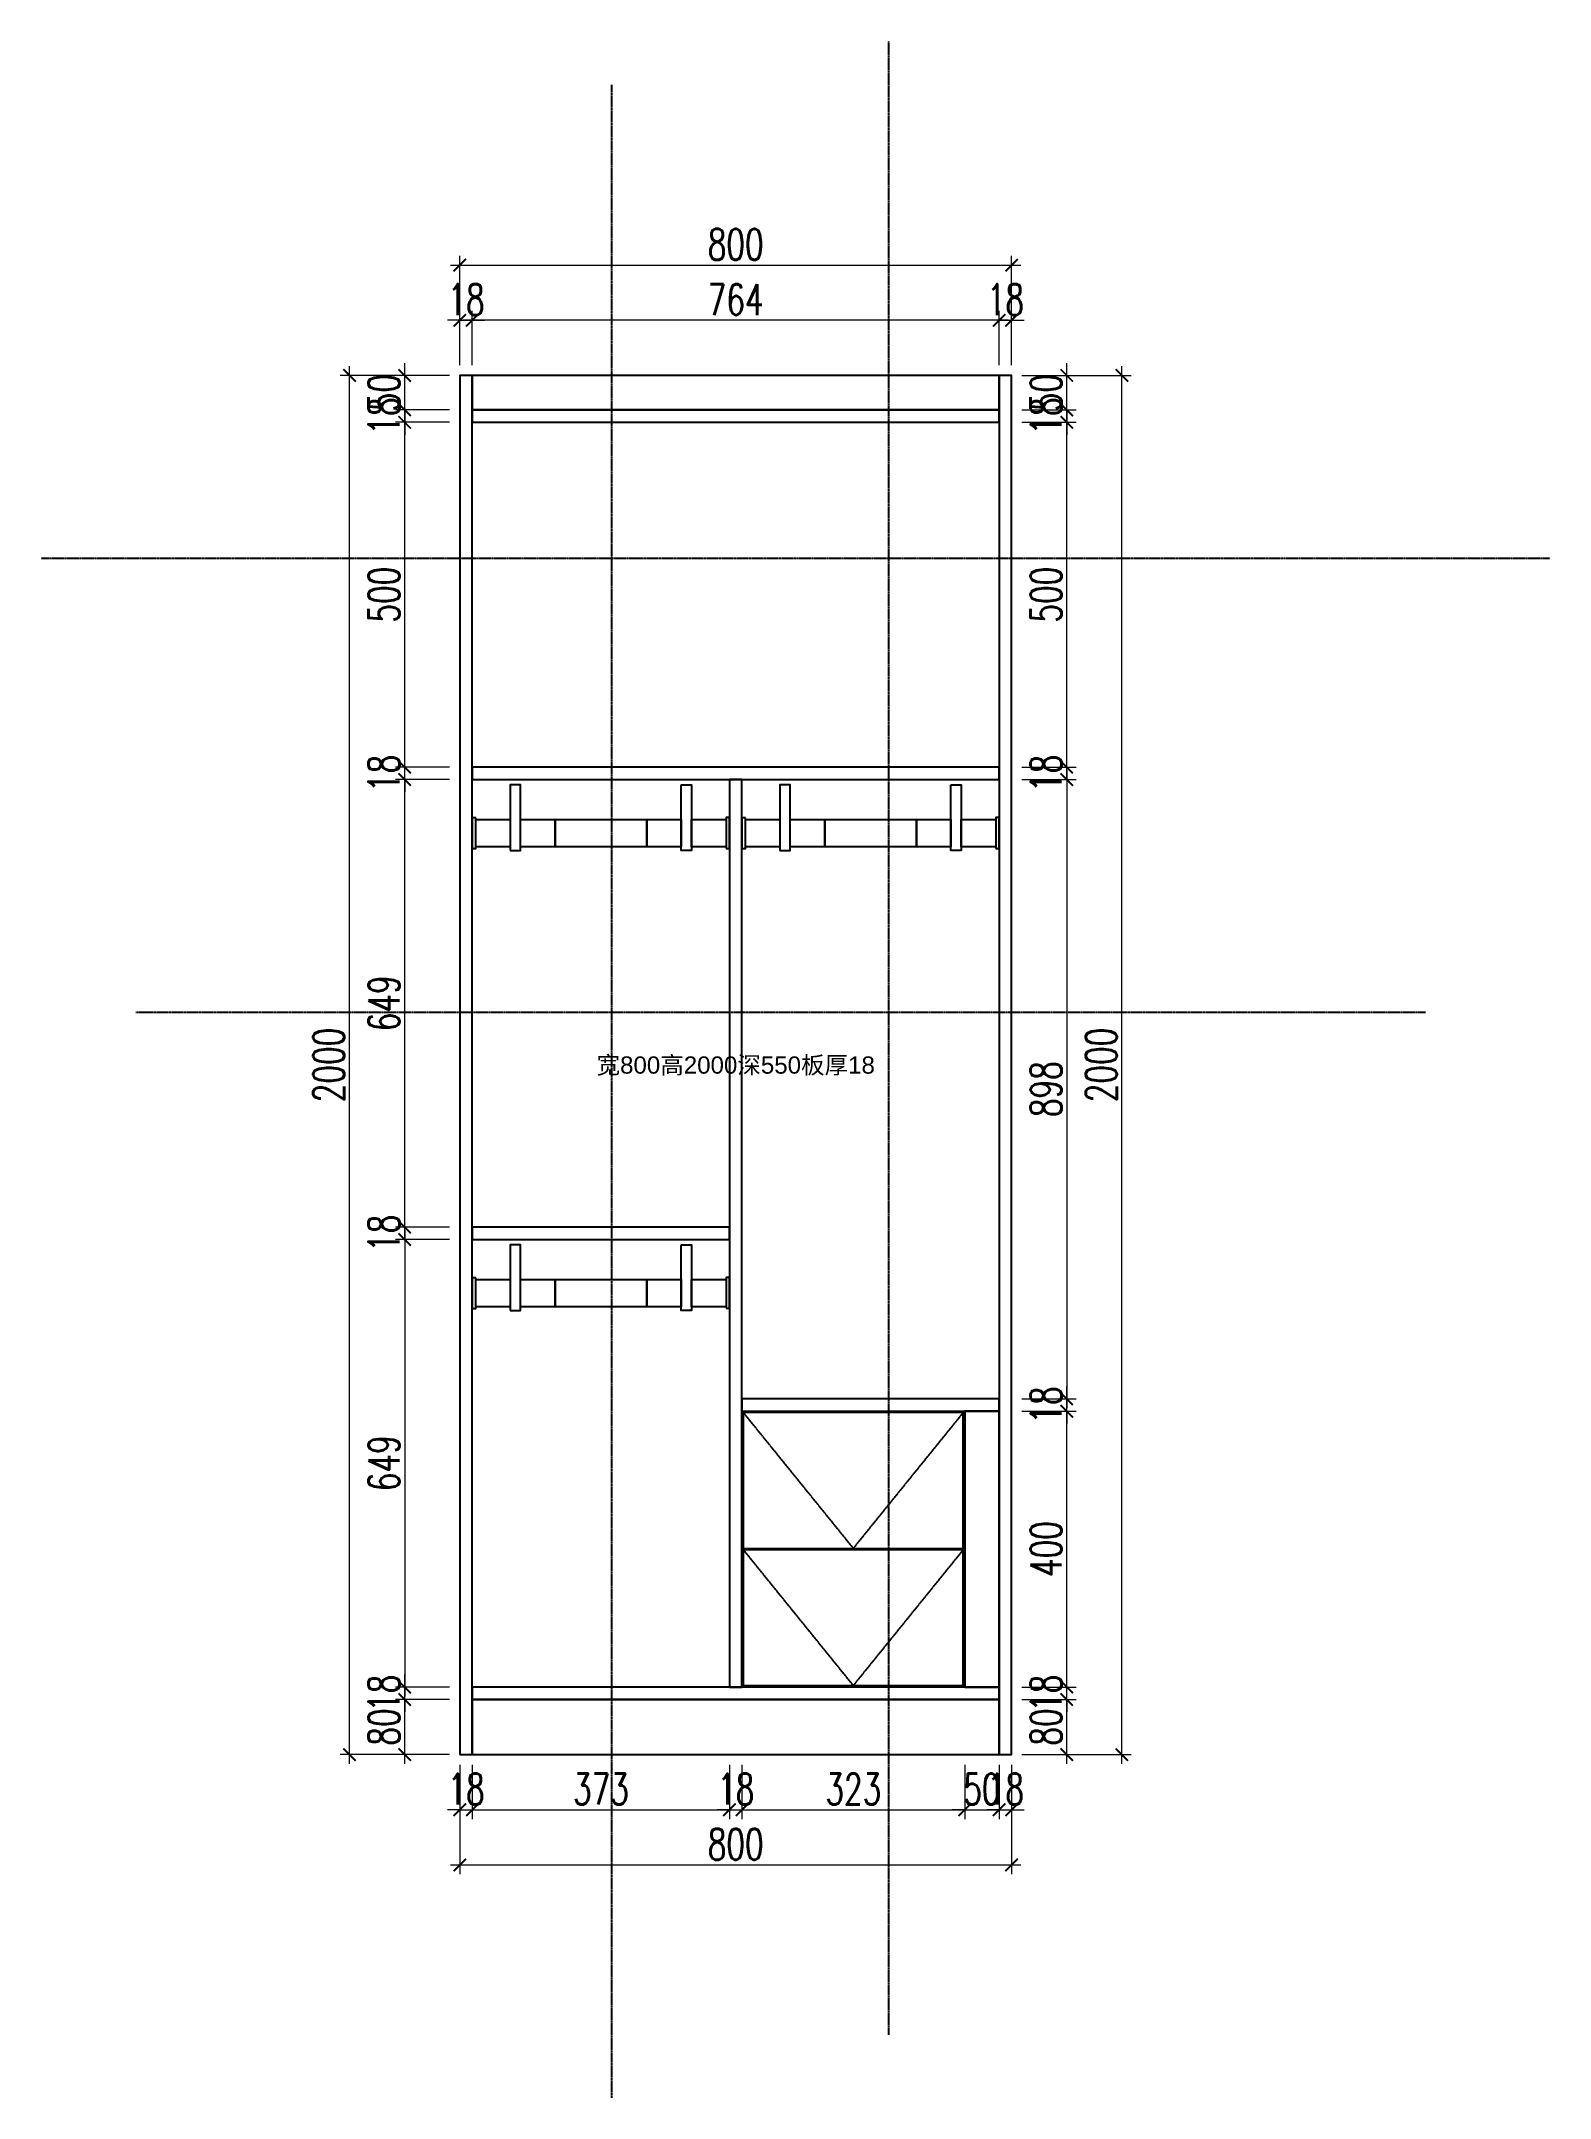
# Model space of a CAD drawing. Header units: millimetres. Extents: x 82636 to 84824, y 33745 to 36727.
import ezdxf
from ezdxf.enums import TextEntityAlignment as Align

# ---------------------------------------------------------------- set-up
doc = ezdxf.new("R2010")
doc.units = ezdxf.units.MM
doc.linetypes.add('HIDDEN', pattern=[0.375, 0.25, -0.125])
for name, color, linetype in [('0-柜门拉伸线', 3, 'HIDDEN'), ('0-标注', 7, 'Continuous'), ('Layer_CabinetText', 3, 'Continuous'), ('柜体结构', 3, 'Continuous'), ('衣杆', 7, 'Continuous'), ('门板图纸', 6, 'Continuous'), ('门板开启线', 8, 'HIDDEN'), ('门板遮罩', 7, 'Continuous')]:
    doc.layers.add(name, color=color, linetype=linetype)
doc.styles.add('DIMTEXT', font='simplex.shx', dxfattribs={"width": 0.7, "bigfont": 'gbcbig.shx'})
doc.styles.get("Standard").update_dxf_attribs({"font": 'arial.ttf'})
doc.dimstyles.new('雷神标注', dxfattribs={"dimscale": 15, "dimtxt": 3, "dimasz": 1.2, "dimexe": 0.9, "dimexo": 1, "dimgap": 0.5, "dimtad": 1, "dimdec": 0, "dimzin": 13, "dimdsep": 46, "dimtxsty": 'DIMTEXT', "dimblk1": 'ARCHTICK', "dimblk2": 'ARCHTICK', "dimsah": 1, "dimcen": 2, "dimdle": 0.9, "dimclrd": 1, "dimclre": 1, "dimclrt": 1, "dimadec": 1, "dimazin": 0, "dimtfac": 1, "dimtdec": 0, "dimtix": 1, "dimtmove": 1, "dimatfit": 3, "dimfxl": 5, "dimfxlon": 1, "dimtolj": 1, "dimtzin": 13, "dimlwd": 5, "dimlwe": 5, "dimarcsym": 0})

# ---------------------------------------------------------------- blocks, each defined once
blk = doc.blocks.new('_ARCHTICK')
at = {"color": 0, "linetype": 'ByBlock', "const_width": 0.15}
blk.add_lwpolyline([(-0.5, -0.5), (0.5, 0.5)], dxfattribs=at)
blk = doc.blocks.new('*D33')
at = {"layer": '0-标注', "color": 1, "lineweight": 5, "transparency": 16777216}
for p, q in [((84058.6, 35656.7), (84137.1, 35656.7)), ((84123.6, 35670.2), (84123.6, 34745.2)), ((84058.6, 34758.7), (84137.1, 34758.7))]:
    blk.add_line(p, q, dxfattribs=at)
at = {"layer": 'Defpoints', "color": 0, "transparency": 16777216}
for p in [(84043.6, 35656.7), (84043.6, 34758.7), (84123.6, 34758.7)]:
    blk.add_point(p, dxfattribs=at)
at = {"layer": '0-标注', "color": 1, "lineweight": 5, "transparency": 16777216, "xscale": 17.99999999999999, "yscale": 17.99999999999999, "zscale": 17.99999999999999}
for p, rotation in [((84123.6, 35656.7), 90), ((84123.6, 34758.7), 270)]:
    blk.add_blockref('_ARCHTICK', p, dxfattribs=dict(at, rotation=rotation))
at = {"layer": '0-标注', "color": 1, "transparency": 16777216, "insert": (84093.6, 35207.7), "char_height": 45, "attachment_point": 5, "rotation": 90, "style": 'DIMTEXT'}
blk.add_mtext('\\A1;898', dxfattribs=at)
blk = doc.blocks.new('*D32')
at = {"layer": '0-标注', "color": 1, "lineweight": 5, "transparency": 16777216}
for p, q in [((83228.6, 34989.7), (83150.1, 34989.7)), ((83163.6, 35003.2), (83163.6, 34327.2)), ((83228.6, 34340.7), (83150.1, 34340.7))]:
    blk.add_line(p, q, dxfattribs=at)
at = {"layer": 'Defpoints', "color": 0, "transparency": 16777216}
for p in [(83243.6, 34989.7), (83163.6, 34340.7), (83243.6, 34340.7)]:
    blk.add_point(p, dxfattribs=at)
at = {"layer": '0-标注', "color": 1, "lineweight": 5, "transparency": 16777216, "xscale": 17.99999999999999, "yscale": 17.99999999999999, "zscale": 17.99999999999999}
for p, rotation in [((83163.6, 34989.7), 90), ((83163.6, 34340.7), 270)]:
    blk.add_blockref('_ARCHTICK', p, dxfattribs=dict(at, rotation=rotation))
at = {"layer": '0-标注', "color": 1, "transparency": 16777216, "insert": (83133.6, 34665.2), "char_height": 45, "attachment_point": 5, "rotation": 90, "style": 'DIMTEXT'}
blk.add_mtext('\\A1;649', dxfattribs=at)
blk = doc.blocks.new('*D31')
at = {"layer": '0-标注', "color": 1, "lineweight": 5, "transparency": 16777216}
for p, q in [((83261.6, 36257.7), (83261.6, 36336.2)), ((84025.6, 36257.7), (84025.6, 36336.2)), ((84039.1, 36322.7), (83248.1, 36322.7))]:
    blk.add_line(p, q, dxfattribs=at)
at = {"layer": 'Defpoints', "color": 0, "transparency": 16777216}
for p in [(83261.6, 36322.7), (83261.6, 36242.7), (84025.6, 36242.7)]:
    blk.add_point(p, dxfattribs=at)
at = {"layer": '0-标注', "color": 1, "lineweight": 5, "transparency": 16777216, "xscale": 17.99999999999999, "yscale": 17.99999999999999, "zscale": 17.99999999999999, "rotation": 180}
blk.add_blockref('_ARCHTICK', (83261.6, 36322.7), dxfattribs=at)
at = {"layer": '0-标注', "color": 1, "lineweight": 5, "transparency": 16777216, "xscale": 17.99999999999999, "yscale": 17.99999999999999, "zscale": 17.99999999999999}
blk.add_blockref('_ARCHTICK', (84025.6, 36322.7), dxfattribs=at)
at = {"layer": '0-标注', "color": 1, "transparency": 16777216, "insert": (83643.6, 36352.7), "char_height": 45, "attachment_point": 5, "style": 'DIMTEXT'}
blk.add_mtext('\\A1;764', dxfattribs=at)
blk = doc.blocks.new('*D30')
at = {"layer": '0-标注', "color": 1, "lineweight": 5, "transparency": 16777216}
for p, q in [((84128.6, 36242.7), (84217.1, 36242.7)), ((84203.6, 34229.2), (84203.6, 36256.2)), ((84128.6, 34242.7), (84217.1, 34242.7))]:
    blk.add_line(p, q, dxfattribs=at)
at = {"layer": 'Defpoints', "color": 0, "transparency": 16777216}
for p in [(84043.6, 36242.7), (84203.6, 36242.7), (84043.6, 34242.7)]:
    blk.add_point(p, dxfattribs=at)
at = {"layer": '0-标注', "color": 1, "lineweight": 5, "transparency": 16777216, "xscale": 17.99999999999999, "yscale": 17.99999999999999, "zscale": 17.99999999999999}
for p, rotation in [((84203.6, 36242.7), 90), ((84203.6, 34242.7), 270)]:
    blk.add_blockref('_ARCHTICK', p, dxfattribs=dict(at, rotation=rotation))
at = {"layer": '0-标注', "color": 1, "transparency": 16777216, "insert": (84173.6, 35242.7), "char_height": 45, "attachment_point": 5, "rotation": 90, "style": 'DIMTEXT'}
blk.add_mtext('\\A1;2000', dxfattribs=at)
blk = doc.blocks.new('*D29')
at = {"layer": '0-标注', "color": 1, "lineweight": 5, "transparency": 16777216}
for p, q in [((84058.6, 36242.7), (84137.1, 36242.7)), ((84123.6, 36242.7), (84123.6, 36260.7)), ((84123.6, 36192.7), (84123.6, 36242.7)), ((84058.6, 36192.7), (84137.1, 36192.7)), ((84123.6, 36192.7), (84123.6, 36174.7))]:
    blk.add_line(p, q, dxfattribs=at)
at = {"layer": 'Defpoints', "color": 0, "transparency": 16777216}
for p in [(84043.6, 36242.7), (84123.6, 36242.7), (84043.6, 36192.7)]:
    blk.add_point(p, dxfattribs=at)
at = {"layer": '0-标注', "color": 1, "lineweight": 5, "transparency": 16777216, "xscale": 17.99999999999999, "yscale": 17.99999999999999, "zscale": 17.99999999999999}
for p, rotation in [((84123.6, 36242.7), 270), ((84123.6, 36192.7), 90)]:
    blk.add_blockref('_ARCHTICK', p, dxfattribs=dict(at, rotation=rotation))
at = {"layer": '0-标注', "color": 1, "transparency": 16777216, "insert": (84093.6, 36217.7), "char_height": 45, "attachment_point": 5, "rotation": 90, "style": 'DIMTEXT'}
blk.add_mtext('\\A1;50', dxfattribs=at)
blk = doc.blocks.new('*D28')
at = {"layer": '0-标注', "color": 1, "lineweight": 5, "transparency": 16777216}
for p, q in [((84123.6, 36192.7), (84123.6, 36210.7)), ((84058.6, 36192.7), (84137.1, 36192.7)), ((84123.6, 36174.7), (84123.6, 36192.7)), ((84058.6, 36174.7), (84137.1, 36174.7)), ((84123.6, 36174.7), (84123.6, 36156.7))]:
    blk.add_line(p, q, dxfattribs=at)
at = {"layer": 'Defpoints', "color": 0, "transparency": 16777216}
for p in [(84043.6, 36192.7), (84123.6, 36192.7), (84043.6, 36174.7)]:
    blk.add_point(p, dxfattribs=at)
at = {"layer": '0-标注', "color": 1, "lineweight": 5, "transparency": 16777216, "xscale": 17.99999999999999, "yscale": 17.99999999999999, "zscale": 17.99999999999999}
for p, rotation in [((84123.6, 36192.7), 270), ((84123.6, 36174.7), 90)]:
    blk.add_blockref('_ARCHTICK', p, dxfattribs=dict(at, rotation=rotation))
at = {"layer": '0-标注', "color": 1, "transparency": 16777216, "insert": (84093.6, 36183.7), "char_height": 45, "attachment_point": 5, "rotation": 90, "style": 'DIMTEXT'}
blk.add_mtext('\\A1;18', dxfattribs=at)
blk = doc.blocks.new('*D27')
at = {"layer": '0-标注', "color": 1, "lineweight": 5, "transparency": 16777216}
for p, q in [((84123.6, 35661.2), (84123.6, 36188.2)), ((84058.6, 36174.7), (84137.1, 36174.7)), ((84058.6, 35674.7), (84137.1, 35674.7))]:
    blk.add_line(p, q, dxfattribs=at)
at = {"layer": 'Defpoints', "color": 0, "transparency": 16777216}
for p in [(84043.6, 36174.7), (84123.6, 36174.7), (84043.6, 35674.7)]:
    blk.add_point(p, dxfattribs=at)
at = {"layer": '0-标注', "color": 1, "lineweight": 5, "transparency": 16777216, "xscale": 17.99999999999999, "yscale": 17.99999999999999, "zscale": 17.99999999999999}
for p, rotation in [((84123.6, 36174.7), 90), ((84123.6, 35674.7), 270)]:
    blk.add_blockref('_ARCHTICK', p, dxfattribs=dict(at, rotation=rotation))
at = {"layer": '0-标注', "color": 1, "transparency": 16777216, "insert": (84093.6, 35924.7), "char_height": 45, "attachment_point": 5, "rotation": 90, "style": 'DIMTEXT'}
blk.add_mtext('\\A1;500', dxfattribs=at)
blk = doc.blocks.new('*D26')
at = {"layer": '0-标注', "color": 1, "lineweight": 5, "transparency": 16777216}
for p, q in [((84058.6, 35674.7), (84137.1, 35674.7)), ((84123.6, 35674.7), (84123.6, 35692.7)), ((84123.6, 35656.7), (84123.6, 35674.7)), ((84058.6, 35656.7), (84137.1, 35656.7)), ((84123.6, 35656.7), (84123.6, 35638.7))]:
    blk.add_line(p, q, dxfattribs=at)
at = {"layer": 'Defpoints', "color": 0, "transparency": 16777216}
for p in [(84043.6, 35674.7), (84123.6, 35674.7), (84043.6, 35656.7)]:
    blk.add_point(p, dxfattribs=at)
at = {"layer": '0-标注', "color": 1, "lineweight": 5, "transparency": 16777216, "xscale": 17.99999999999999, "yscale": 17.99999999999999, "zscale": 17.99999999999999}
for p, rotation in [((84123.6, 35674.7), 270), ((84123.6, 35656.7), 90)]:
    blk.add_blockref('_ARCHTICK', p, dxfattribs=dict(at, rotation=rotation))
at = {"layer": '0-标注', "color": 1, "transparency": 16777216, "insert": (84093.6, 35665.7), "char_height": 45, "attachment_point": 5, "rotation": 90, "style": 'DIMTEXT'}
blk.add_mtext('\\A1;18', dxfattribs=at)
blk = doc.blocks.new('*D25')
at = {"layer": '0-标注', "color": 1, "lineweight": 5, "transparency": 16777216}
for p, q in [((84123.6, 34758.7), (84123.6, 34776.7)), ((84058.6, 34758.7), (84137.1, 34758.7)), ((84123.6, 34740.7), (84123.6, 34758.7)), ((84058.6, 34740.7), (84137.1, 34740.7)), ((84123.6, 34740.7), (84123.6, 34722.7))]:
    blk.add_line(p, q, dxfattribs=at)
at = {"layer": 'Defpoints', "color": 0, "transparency": 16777216}
for p in [(84043.6, 34758.7), (84123.6, 34758.7), (84043.6, 34740.7)]:
    blk.add_point(p, dxfattribs=at)
at = {"layer": '0-标注', "color": 1, "lineweight": 5, "transparency": 16777216, "xscale": 17.99999999999999, "yscale": 17.99999999999999, "zscale": 17.99999999999999}
for p, rotation in [((84123.6, 34758.7), 270), ((84123.6, 34740.7), 90)]:
    blk.add_blockref('_ARCHTICK', p, dxfattribs=dict(at, rotation=rotation))
at = {"layer": '0-标注', "color": 1, "transparency": 16777216, "insert": (84093.6, 34749.7), "char_height": 45, "attachment_point": 5, "rotation": 90, "style": 'DIMTEXT'}
blk.add_mtext('\\A1;18', dxfattribs=at)
blk = doc.blocks.new('*D24')
at = {"layer": '0-标注', "color": 1, "lineweight": 5, "transparency": 16777216}
for p, q in [((84123.6, 34327.2), (84123.6, 34754.2)), ((84058.6, 34740.7), (84137.1, 34740.7)), ((84058.6, 34340.7), (84137.1, 34340.7))]:
    blk.add_line(p, q, dxfattribs=at)
at = {"layer": 'Defpoints', "color": 0, "transparency": 16777216}
for p in [(84043.6, 34740.7), (84123.6, 34740.7), (84043.6, 34340.7)]:
    blk.add_point(p, dxfattribs=at)
at = {"layer": '0-标注', "color": 1, "lineweight": 5, "transparency": 16777216, "xscale": 17.99999999999999, "yscale": 17.99999999999999, "zscale": 17.99999999999999}
for p, rotation in [((84123.6, 34740.7), 90), ((84123.6, 34340.7), 270)]:
    blk.add_blockref('_ARCHTICK', p, dxfattribs=dict(at, rotation=rotation))
at = {"layer": '0-标注', "color": 1, "transparency": 16777216, "insert": (84093.6, 34540.7), "char_height": 45, "attachment_point": 5, "rotation": 90, "style": 'DIMTEXT'}
blk.add_mtext('\\A1;400', dxfattribs=at)
blk = doc.blocks.new('*D15')
at = {"layer": '0-标注', "color": 1, "lineweight": 5, "transparency": 16777216}
for p, q in [((84123.6, 34340.7), (84123.6, 34358.7)), ((84058.6, 34340.7), (84137.1, 34340.7)), ((84123.6, 34322.7), (84123.6, 34340.7)), ((84058.6, 34322.7), (84137.1, 34322.7)), ((84123.6, 34322.7), (84123.6, 34304.7))]:
    blk.add_line(p, q, dxfattribs=at)
at = {"layer": 'Defpoints', "color": 0, "transparency": 16777216}
for p in [(84043.6, 34340.7), (84123.6, 34340.7), (84043.6, 34322.7)]:
    blk.add_point(p, dxfattribs=at)
at = {"layer": '0-标注', "color": 1, "lineweight": 5, "transparency": 16777216, "xscale": 17.99999999999999, "yscale": 17.99999999999999, "zscale": 17.99999999999999}
for p, rotation in [((84123.6, 34340.7), 270), ((84123.6, 34322.7), 90)]:
    blk.add_blockref('_ARCHTICK', p, dxfattribs=dict(at, rotation=rotation))
at = {"layer": '0-标注', "color": 1, "transparency": 16777216, "insert": (84093.6, 34331.7), "char_height": 45, "attachment_point": 5, "rotation": 90, "style": 'DIMTEXT'}
blk.add_mtext('\\A1;18', dxfattribs=at)
blk = doc.blocks.new('*D14')
at = {"layer": '0-标注', "color": 1, "lineweight": 5, "transparency": 16777216}
for p, q in [((84123.6, 34229.2), (84123.6, 34336.2)), ((84058.6, 34322.7), (84137.1, 34322.7)), ((84058.6, 34242.7), (84137.1, 34242.7))]:
    blk.add_line(p, q, dxfattribs=at)
at = {"layer": 'Defpoints', "color": 0, "transparency": 16777216}
for p in [(84043.6, 34322.7), (84123.6, 34322.7), (84043.6, 34242.7)]:
    blk.add_point(p, dxfattribs=at)
at = {"layer": '0-标注', "color": 1, "lineweight": 5, "transparency": 16777216, "xscale": 17.99999999999999, "yscale": 17.99999999999999, "zscale": 17.99999999999999}
for p, rotation in [((84123.6, 34322.7), 90), ((84123.6, 34242.7), 270)]:
    blk.add_blockref('_ARCHTICK', p, dxfattribs=dict(at, rotation=rotation))
at = {"layer": '0-标注', "color": 1, "transparency": 16777216, "insert": (84093.6, 34282.7), "char_height": 45, "attachment_point": 5, "rotation": 90, "style": 'DIMTEXT'}
blk.add_mtext('\\A1;80', dxfattribs=at)
blk = doc.blocks.new('*D13')
at = {"layer": '0-标注', "color": 1, "lineweight": 5, "transparency": 16777216}
for p, q in [((83230.1, 36402.7), (84057.1, 36402.7)), ((83243.6, 36327.7), (83243.6, 36416.2)), ((84043.6, 36327.7), (84043.6, 36416.2))]:
    blk.add_line(p, q, dxfattribs=at)
at = {"layer": 'Defpoints', "color": 0, "transparency": 16777216}
for p in [(84043.6, 36402.7), (83243.6, 36242.7), (84043.6, 36242.7)]:
    blk.add_point(p, dxfattribs=at)
at = {"layer": '0-标注', "color": 1, "lineweight": 5, "transparency": 16777216, "xscale": 17.99999999999999, "yscale": 17.99999999999999, "zscale": 17.99999999999999, "rotation": 180}
blk.add_blockref('_ARCHTICK', (83243.6, 36402.7), dxfattribs=at)
at = {"layer": '0-标注', "color": 1, "lineweight": 5, "transparency": 16777216, "xscale": 17.99999999999999, "yscale": 17.99999999999999, "zscale": 17.99999999999999}
blk.add_blockref('_ARCHTICK', (84043.6, 36402.7), dxfattribs=at)
at = {"layer": '0-标注', "color": 1, "transparency": 16777216, "insert": (83643.6, 36432.7), "char_height": 45, "attachment_point": 5, "style": 'DIMTEXT'}
blk.add_mtext('\\A1;800', dxfattribs=at)
blk = doc.blocks.new('*D12')
at = {"layer": '0-标注', "color": 1, "lineweight": 5, "transparency": 16777216}
for p, q in [((84025.6, 36257.7), (84025.6, 36336.2)), ((84043.6, 36257.7), (84043.6, 36336.2)), ((84025.6, 36322.7), (84007.6, 36322.7)), ((84025.6, 36322.7), (84043.6, 36322.7)), ((84043.6, 36322.7), (84061.6, 36322.7))]:
    blk.add_line(p, q, dxfattribs=at)
at = {"layer": 'Defpoints', "color": 0, "transparency": 16777216}
for p in [(84043.6, 36322.7), (84025.6, 36242.7), (84043.6, 36242.7)]:
    blk.add_point(p, dxfattribs=at)
at = {"layer": '0-标注', "color": 1, "lineweight": 5, "transparency": 16777216, "xscale": 17.99999999999999, "yscale": 17.99999999999999, "zscale": 17.99999999999999}
blk.add_blockref('_ARCHTICK', (84025.6, 36322.7), dxfattribs=at)
at = {"layer": '0-标注', "color": 1, "lineweight": 5, "transparency": 16777216, "xscale": 17.99999999999999, "yscale": 17.99999999999999, "zscale": 17.99999999999999, "rotation": 180}
blk.add_blockref('_ARCHTICK', (84043.6, 36322.7), dxfattribs=at)
at = {"layer": '0-标注', "color": 1, "transparency": 16777216, "insert": (84034.6, 36352.7), "char_height": 45, "attachment_point": 5, "style": 'DIMTEXT'}
blk.add_mtext('\\A1;18', dxfattribs=at)
blk = doc.blocks.new('*D11')
at = {"layer": '0-标注', "color": 1, "lineweight": 5, "transparency": 16777216}
for p, q in [((83243.6, 36257.7), (83243.6, 36336.2)), ((83261.6, 36257.7), (83261.6, 36336.2)), ((83243.6, 36322.7), (83225.6, 36322.7)), ((83243.6, 36322.7), (83261.6, 36322.7)), ((83261.6, 36322.7), (83279.6, 36322.7))]:
    blk.add_line(p, q, dxfattribs=at)
at = {"layer": 'Defpoints', "color": 0, "transparency": 16777216}
for p in [(83261.6, 36322.7), (83243.6, 36242.7), (83261.6, 36242.7)]:
    blk.add_point(p, dxfattribs=at)
at = {"layer": '0-标注', "color": 1, "lineweight": 5, "transparency": 16777216, "xscale": 17.99999999999999, "yscale": 17.99999999999999, "zscale": 17.99999999999999}
blk.add_blockref('_ARCHTICK', (83243.6, 36322.7), dxfattribs=at)
at = {"layer": '0-标注', "color": 1, "lineweight": 5, "transparency": 16777216, "xscale": 17.99999999999999, "yscale": 17.99999999999999, "zscale": 17.99999999999999, "rotation": 180}
blk.add_blockref('_ARCHTICK', (83261.6, 36322.7), dxfattribs=at)
at = {"layer": '0-标注', "color": 1, "transparency": 16777216, "insert": (83252.6, 36352.7), "char_height": 45, "attachment_point": 5, "style": 'DIMTEXT'}
blk.add_mtext('\\A1;18', dxfattribs=at)
blk = doc.blocks.new('*D10')
at = {"layer": '0-标注', "color": 1, "lineweight": 5, "transparency": 16777216}
for p, q in [((83158.6, 36242.7), (83070.1, 36242.7)), ((83083.6, 34229.2), (83083.6, 36256.2)), ((83158.6, 34242.7), (83070.1, 34242.7))]:
    blk.add_line(p, q, dxfattribs=at)
at = {"layer": 'Defpoints', "color": 0, "transparency": 16777216}
for p in [(83083.6, 36242.7), (83243.6, 36242.7), (83243.6, 34242.7)]:
    blk.add_point(p, dxfattribs=at)
at = {"layer": '0-标注', "color": 1, "lineweight": 5, "transparency": 16777216, "xscale": 17.99999999999999, "yscale": 17.99999999999999, "zscale": 17.99999999999999}
for p, rotation in [((83083.6, 36242.7), 90), ((83083.6, 34242.7), 270)]:
    blk.add_blockref('_ARCHTICK', p, dxfattribs=dict(at, rotation=rotation))
at = {"layer": '0-标注', "color": 1, "transparency": 16777216, "insert": (83053.6, 35242.7), "char_height": 45, "attachment_point": 5, "rotation": 90, "style": 'DIMTEXT'}
blk.add_mtext('\\A1;2000', dxfattribs=at)
blk = doc.blocks.new('*D9')
at = {"layer": '0-标注', "color": 1, "lineweight": 5, "transparency": 16777216}
for p, q in [((83228.6, 36242.7), (83150.1, 36242.7)), ((83163.6, 36242.7), (83163.6, 36260.7)), ((83163.6, 36192.7), (83163.6, 36242.7)), ((83228.6, 36192.7), (83150.1, 36192.7)), ((83163.6, 36192.7), (83163.6, 36174.7))]:
    blk.add_line(p, q, dxfattribs=at)
at = {"layer": 'Defpoints', "color": 0, "transparency": 16777216}
for p in [(83163.6, 36242.7), (83243.6, 36242.7), (83243.6, 36192.7)]:
    blk.add_point(p, dxfattribs=at)
at = {"layer": '0-标注', "color": 1, "lineweight": 5, "transparency": 16777216, "xscale": 17.99999999999999, "yscale": 17.99999999999999, "zscale": 17.99999999999999}
for p, rotation in [((83163.6, 36242.7), 270), ((83163.6, 36192.7), 90)]:
    blk.add_blockref('_ARCHTICK', p, dxfattribs=dict(at, rotation=rotation))
at = {"layer": '0-标注', "color": 1, "transparency": 16777216, "insert": (83133.6, 36217.7), "char_height": 45, "attachment_point": 5, "rotation": 90, "style": 'DIMTEXT'}
blk.add_mtext('\\A1;50', dxfattribs=at)
blk = doc.blocks.new('*D8')
at = {"layer": '0-标注', "color": 1, "lineweight": 5, "transparency": 16777216}
for p, q in [((83163.6, 36192.7), (83163.6, 36210.7)), ((83228.6, 36192.7), (83150.1, 36192.7)), ((83163.6, 36174.7), (83163.6, 36192.7)), ((83228.6, 36174.7), (83150.1, 36174.7)), ((83163.6, 36174.7), (83163.6, 36156.7))]:
    blk.add_line(p, q, dxfattribs=at)
at = {"layer": 'Defpoints', "color": 0, "transparency": 16777216}
for p in [(83163.6, 36192.7), (83243.6, 36192.7), (83243.6, 36174.7)]:
    blk.add_point(p, dxfattribs=at)
at = {"layer": '0-标注', "color": 1, "lineweight": 5, "transparency": 16777216, "xscale": 17.99999999999999, "yscale": 17.99999999999999, "zscale": 17.99999999999999}
for p, rotation in [((83163.6, 36192.7), 270), ((83163.6, 36174.7), 90)]:
    blk.add_blockref('_ARCHTICK', p, dxfattribs=dict(at, rotation=rotation))
at = {"layer": '0-标注', "color": 1, "transparency": 16777216, "insert": (83133.6, 36183.7), "char_height": 45, "attachment_point": 5, "rotation": 90, "style": 'DIMTEXT'}
blk.add_mtext('\\A1;18', dxfattribs=at)
blk = doc.blocks.new('*D7')
at = {"layer": '0-标注', "color": 1, "lineweight": 5, "transparency": 16777216}
for p, q in [((83163.6, 35661.2), (83163.6, 36188.2)), ((83228.6, 36174.7), (83150.1, 36174.7)), ((83228.6, 35674.7), (83150.1, 35674.7))]:
    blk.add_line(p, q, dxfattribs=at)
at = {"layer": 'Defpoints', "color": 0, "transparency": 16777216}
for p in [(83163.6, 36174.7), (83243.6, 36174.7), (83243.6, 35674.7)]:
    blk.add_point(p, dxfattribs=at)
at = {"layer": '0-标注', "color": 1, "lineweight": 5, "transparency": 16777216, "xscale": 17.99999999999999, "yscale": 17.99999999999999, "zscale": 17.99999999999999}
for p, rotation in [((83163.6, 36174.7), 90), ((83163.6, 35674.7), 270)]:
    blk.add_blockref('_ARCHTICK', p, dxfattribs=dict(at, rotation=rotation))
at = {"layer": '0-标注', "color": 1, "transparency": 16777216, "insert": (83133.6, 35924.7), "char_height": 45, "attachment_point": 5, "rotation": 90, "style": 'DIMTEXT'}
blk.add_mtext('\\A1;500', dxfattribs=at)
blk = doc.blocks.new('*D23')
at = {"layer": '0-标注', "color": 1, "lineweight": 5, "transparency": 16777216}
for p, q in [((83228.6, 35674.7), (83150.1, 35674.7)), ((83163.6, 35674.7), (83163.6, 35692.7)), ((83163.6, 35656.7), (83163.6, 35674.7)), ((83228.6, 35656.7), (83150.1, 35656.7)), ((83163.6, 35656.7), (83163.6, 35638.7))]:
    blk.add_line(p, q, dxfattribs=at)
at = {"layer": 'Defpoints', "color": 0, "transparency": 16777216}
for p in [(83163.6, 35674.7), (83243.6, 35674.7), (83243.6, 35656.7)]:
    blk.add_point(p, dxfattribs=at)
at = {"layer": '0-标注', "color": 1, "lineweight": 5, "transparency": 16777216, "xscale": 17.99999999999999, "yscale": 17.99999999999999, "zscale": 17.99999999999999}
for p, rotation in [((83163.6, 35674.7), 270), ((83163.6, 35656.7), 90)]:
    blk.add_blockref('_ARCHTICK', p, dxfattribs=dict(at, rotation=rotation))
at = {"layer": '0-标注', "color": 1, "transparency": 16777216, "insert": (83133.6, 35665.7), "char_height": 45, "attachment_point": 5, "rotation": 90, "style": 'DIMTEXT'}
blk.add_mtext('\\A1;18', dxfattribs=at)
blk = doc.blocks.new('*D22')
at = {"layer": '0-标注', "color": 1, "lineweight": 5, "transparency": 16777216}
for p, q in [((83228.6, 35656.7), (83150.1, 35656.7)), ((83163.6, 34994.2), (83163.6, 35670.2)), ((83228.6, 35007.7), (83150.1, 35007.7))]:
    blk.add_line(p, q, dxfattribs=at)
at = {"layer": 'Defpoints', "color": 0, "transparency": 16777216}
for p in [(83163.6, 35656.7), (83243.6, 35656.7), (83243.6, 35007.7)]:
    blk.add_point(p, dxfattribs=at)
at = {"layer": '0-标注', "color": 1, "lineweight": 5, "transparency": 16777216, "xscale": 17.99999999999999, "yscale": 17.99999999999999, "zscale": 17.99999999999999}
for p, rotation in [((83163.6, 35656.7), 90), ((83163.6, 35007.7), 270)]:
    blk.add_blockref('_ARCHTICK', p, dxfattribs=dict(at, rotation=rotation))
at = {"layer": '0-标注', "color": 1, "transparency": 16777216, "insert": (83133.6, 35332.2), "char_height": 45, "attachment_point": 5, "rotation": 90, "style": 'DIMTEXT'}
blk.add_mtext('\\A1;649', dxfattribs=at)
blk = doc.blocks.new('*D21')
at = {"layer": '0-标注', "color": 1, "lineweight": 5, "transparency": 16777216}
for p, q in [((83163.6, 35007.7), (83163.6, 35025.7)), ((83228.6, 35007.7), (83150.1, 35007.7)), ((83228.6, 34989.7), (83150.1, 34989.7)), ((83163.6, 34989.7), (83163.6, 35007.7)), ((83163.6, 34989.7), (83163.6, 34971.7))]:
    blk.add_line(p, q, dxfattribs=at)
at = {"layer": 'Defpoints', "color": 0, "transparency": 16777216}
for p in [(83163.6, 35007.7), (83243.6, 35007.7), (83243.6, 34989.7)]:
    blk.add_point(p, dxfattribs=at)
at = {"layer": '0-标注', "color": 1, "lineweight": 5, "transparency": 16777216, "xscale": 17.99999999999999, "yscale": 17.99999999999999, "zscale": 17.99999999999999}
for p, rotation in [((83163.6, 35007.7), 270), ((83163.6, 34989.7), 90)]:
    blk.add_blockref('_ARCHTICK', p, dxfattribs=dict(at, rotation=rotation))
at = {"layer": '0-标注', "color": 1, "transparency": 16777216, "insert": (83133.6, 34998.7), "char_height": 45, "attachment_point": 5, "rotation": 90, "style": 'DIMTEXT'}
blk.add_mtext('\\A1;18', dxfattribs=at)
blk = doc.blocks.new('*D20')
at = {"layer": '0-标注', "color": 1, "lineweight": 5, "transparency": 16777216}
for p, q in [((83163.6, 34340.7), (83163.6, 34358.7)), ((83228.6, 34340.7), (83150.1, 34340.7)), ((83163.6, 34322.7), (83163.6, 34340.7)), ((83228.6, 34322.7), (83150.1, 34322.7)), ((83163.6, 34322.7), (83163.6, 34304.7))]:
    blk.add_line(p, q, dxfattribs=at)
at = {"layer": 'Defpoints', "color": 0, "transparency": 16777216}
for p in [(83163.6, 34340.7), (83243.6, 34340.7), (83243.6, 34322.7)]:
    blk.add_point(p, dxfattribs=at)
at = {"layer": '0-标注', "color": 1, "lineweight": 5, "transparency": 16777216, "xscale": 17.99999999999999, "yscale": 17.99999999999999, "zscale": 17.99999999999999}
for p, rotation in [((83163.6, 34340.7), 270), ((83163.6, 34322.7), 90)]:
    blk.add_blockref('_ARCHTICK', p, dxfattribs=dict(at, rotation=rotation))
at = {"layer": '0-标注', "color": 1, "transparency": 16777216, "insert": (83133.6, 34331.7), "char_height": 45, "attachment_point": 5, "rotation": 90, "style": 'DIMTEXT'}
blk.add_mtext('\\A1;18', dxfattribs=at)
blk = doc.blocks.new('*D19')
at = {"layer": '0-标注', "color": 1, "lineweight": 5, "transparency": 16777216}
for p, q in [((83163.6, 34229.2), (83163.6, 34336.2)), ((83228.6, 34322.7), (83150.1, 34322.7)), ((83228.6, 34242.7), (83150.1, 34242.7))]:
    blk.add_line(p, q, dxfattribs=at)
at = {"layer": 'Defpoints', "color": 0, "transparency": 16777216}
for p in [(83163.6, 34322.7), (83243.6, 34322.7), (83243.6, 34242.7)]:
    blk.add_point(p, dxfattribs=at)
at = {"layer": '0-标注', "color": 1, "lineweight": 5, "transparency": 16777216, "xscale": 17.99999999999999, "yscale": 17.99999999999999, "zscale": 17.99999999999999}
for p, rotation in [((83163.6, 34322.7), 90), ((83163.6, 34242.7), 270)]:
    blk.add_blockref('_ARCHTICK', p, dxfattribs=dict(at, rotation=rotation))
at = {"layer": '0-标注', "color": 1, "transparency": 16777216, "insert": (83133.6, 34282.7), "char_height": 45, "attachment_point": 5, "rotation": 90, "style": 'DIMTEXT'}
blk.add_mtext('\\A1;80', dxfattribs=at)
blk = doc.blocks.new('*D18')
at = {"layer": '0-标注', "color": 1, "lineweight": 5, "transparency": 16777216}
for p, q in [((83243.6, 34157.7), (83243.6, 34069.2)), ((84043.6, 34157.7), (84043.6, 34069.2)), ((83230.1, 34082.7), (84057.1, 34082.7))]:
    blk.add_line(p, q, dxfattribs=at)
at = {"layer": 'Defpoints', "color": 0, "transparency": 16777216}
for p in [(83243.6, 34242.7), (84043.6, 34242.7), (84043.6, 34082.7)]:
    blk.add_point(p, dxfattribs=at)
at = {"layer": '0-标注', "color": 1, "lineweight": 5, "transparency": 16777216, "xscale": 17.99999999999999, "yscale": 17.99999999999999, "zscale": 17.99999999999999, "rotation": 180}
blk.add_blockref('_ARCHTICK', (83243.6, 34082.7), dxfattribs=at)
at = {"layer": '0-标注', "color": 1, "lineweight": 5, "transparency": 16777216, "xscale": 17.99999999999999, "yscale": 17.99999999999999, "zscale": 17.99999999999999}
blk.add_blockref('_ARCHTICK', (84043.6, 34082.7), dxfattribs=at)
at = {"layer": '0-标注', "color": 1, "transparency": 16777216, "insert": (83643.6, 34112.7), "char_height": 45, "attachment_point": 5, "style": 'DIMTEXT'}
blk.add_mtext('\\A1;800', dxfattribs=at)
blk = doc.blocks.new('*D17')
at = {"layer": '0-标注', "color": 1, "lineweight": 5, "transparency": 16777216}
for p, q in [((84025.6, 34227.7), (84025.6, 34149.2)), ((84043.6, 34227.7), (84043.6, 34149.2)), ((84025.6, 34162.7), (84007.6, 34162.7)), ((84025.6, 34162.7), (84043.6, 34162.7)), ((84043.6, 34162.7), (84061.6, 34162.7))]:
    blk.add_line(p, q, dxfattribs=at)
at = {"layer": 'Defpoints', "color": 0, "transparency": 16777216}
for p in [(84025.6, 34242.7), (84043.6, 34242.7), (84043.6, 34162.7)]:
    blk.add_point(p, dxfattribs=at)
at = {"layer": '0-标注', "color": 1, "lineweight": 5, "transparency": 16777216, "xscale": 17.99999999999999, "yscale": 17.99999999999999, "zscale": 17.99999999999999}
blk.add_blockref('_ARCHTICK', (84025.6, 34162.7), dxfattribs=at)
at = {"layer": '0-标注', "color": 1, "lineweight": 5, "transparency": 16777216, "xscale": 17.99999999999999, "yscale": 17.99999999999999, "zscale": 17.99999999999999, "rotation": 180}
blk.add_blockref('_ARCHTICK', (84043.6, 34162.7), dxfattribs=at)
at = {"layer": '0-标注', "color": 1, "transparency": 16777216, "insert": (84034.6, 34192.7), "char_height": 45, "attachment_point": 5, "style": 'DIMTEXT'}
blk.add_mtext('\\A1;18', dxfattribs=at)
blk = doc.blocks.new('*D16')
at = {"layer": '0-标注', "color": 1, "lineweight": 5, "transparency": 16777216}
for p, q in [((83975.6, 34227.7), (83975.6, 34149.2)), ((84025.6, 34227.7), (84025.6, 34149.2)), ((83975.6, 34162.7), (83957.6, 34162.7)), ((83975.6, 34162.7), (84025.6, 34162.7)), ((84025.6, 34162.7), (84043.6, 34162.7))]:
    blk.add_line(p, q, dxfattribs=at)
at = {"layer": 'Defpoints', "color": 0, "transparency": 16777216}
for p in [(83975.6, 34242.7), (84025.6, 34242.7), (84025.6, 34162.7)]:
    blk.add_point(p, dxfattribs=at)
at = {"layer": '0-标注', "color": 1, "lineweight": 5, "transparency": 16777216, "xscale": 17.99999999999999, "yscale": 17.99999999999999, "zscale": 17.99999999999999}
blk.add_blockref('_ARCHTICK', (83975.6, 34162.7), dxfattribs=at)
at = {"layer": '0-标注', "color": 1, "lineweight": 5, "transparency": 16777216, "xscale": 17.99999999999999, "yscale": 17.99999999999999, "zscale": 17.99999999999999, "rotation": 180}
blk.add_blockref('_ARCHTICK', (84025.6, 34162.7), dxfattribs=at)
at = {"layer": '0-标注', "color": 1, "transparency": 16777216, "insert": (84000.6, 34192.7), "char_height": 45, "attachment_point": 5, "style": 'DIMTEXT'}
blk.add_mtext('\\A1;50', dxfattribs=at)
blk = doc.blocks.new('*D6')
at = {"layer": '0-标注', "color": 1, "lineweight": 5, "transparency": 16777216}
for p, q in [((83652.6, 34227.7), (83652.6, 34149.2)), ((83975.6, 34227.7), (83975.6, 34149.2)), ((83639.1, 34162.7), (83989.1, 34162.7))]:
    blk.add_line(p, q, dxfattribs=at)
at = {"layer": 'Defpoints', "color": 0, "transparency": 16777216}
for p in [(83652.6, 34242.7), (83975.6, 34242.7), (83975.6, 34162.7)]:
    blk.add_point(p, dxfattribs=at)
at = {"layer": '0-标注', "color": 1, "lineweight": 5, "transparency": 16777216, "xscale": 17.99999999999999, "yscale": 17.99999999999999, "zscale": 17.99999999999999, "rotation": 180}
blk.add_blockref('_ARCHTICK', (83652.6, 34162.7), dxfattribs=at)
at = {"layer": '0-标注', "color": 1, "lineweight": 5, "transparency": 16777216, "xscale": 17.99999999999999, "yscale": 17.99999999999999, "zscale": 17.99999999999999}
blk.add_blockref('_ARCHTICK', (83975.6, 34162.7), dxfattribs=at)
at = {"layer": '0-标注', "color": 1, "transparency": 16777216, "insert": (83814.1, 34192.7), "char_height": 45, "attachment_point": 5, "style": 'DIMTEXT'}
blk.add_mtext('\\A1;323', dxfattribs=at)
blk = doc.blocks.new('*D5')
at = {"layer": '0-标注', "color": 1, "lineweight": 5, "transparency": 16777216}
for p, q in [((83634.6, 34227.7), (83634.6, 34149.2)), ((83652.6, 34227.7), (83652.6, 34149.2)), ((83634.6, 34162.7), (83616.6, 34162.7)), ((83634.6, 34162.7), (83652.6, 34162.7)), ((83652.6, 34162.7), (83670.6, 34162.7))]:
    blk.add_line(p, q, dxfattribs=at)
at = {"layer": 'Defpoints', "color": 0, "transparency": 16777216}
for p in [(83634.6, 34242.7), (83652.6, 34242.7), (83652.6, 34162.7)]:
    blk.add_point(p, dxfattribs=at)
at = {"layer": '0-标注', "color": 1, "lineweight": 5, "transparency": 16777216, "xscale": 17.99999999999999, "yscale": 17.99999999999999, "zscale": 17.99999999999999}
blk.add_blockref('_ARCHTICK', (83634.6, 34162.7), dxfattribs=at)
at = {"layer": '0-标注', "color": 1, "lineweight": 5, "transparency": 16777216, "xscale": 17.99999999999999, "yscale": 17.99999999999999, "zscale": 17.99999999999999, "rotation": 180}
blk.add_blockref('_ARCHTICK', (83652.6, 34162.7), dxfattribs=at)
at = {"layer": '0-标注', "color": 1, "transparency": 16777216, "insert": (83643.6, 34192.7), "char_height": 45, "attachment_point": 5, "style": 'DIMTEXT'}
blk.add_mtext('\\A1;18', dxfattribs=at)
blk = doc.blocks.new('*D4')
at = {"layer": '0-标注', "color": 1, "lineweight": 5, "transparency": 16777216}
for p, q in [((83261.6, 34227.7), (83261.6, 34149.2)), ((83634.6, 34227.7), (83634.6, 34149.2)), ((83248.1, 34162.7), (83648.1, 34162.7))]:
    blk.add_line(p, q, dxfattribs=at)
at = {"layer": 'Defpoints', "color": 0, "transparency": 16777216}
for p in [(83261.6, 34242.7), (83634.6, 34242.7), (83634.6, 34162.7)]:
    blk.add_point(p, dxfattribs=at)
at = {"layer": '0-标注', "color": 1, "lineweight": 5, "transparency": 16777216, "xscale": 17.99999999999999, "yscale": 17.99999999999999, "zscale": 17.99999999999999, "rotation": 180}
blk.add_blockref('_ARCHTICK', (83261.6, 34162.7), dxfattribs=at)
at = {"layer": '0-标注', "color": 1, "lineweight": 5, "transparency": 16777216, "xscale": 17.99999999999999, "yscale": 17.99999999999999, "zscale": 17.99999999999999}
blk.add_blockref('_ARCHTICK', (83634.6, 34162.7), dxfattribs=at)
at = {"layer": '0-标注', "color": 1, "transparency": 16777216, "insert": (83448.1, 34192.7), "char_height": 45, "attachment_point": 5, "style": 'DIMTEXT'}
blk.add_mtext('\\A1;373', dxfattribs=at)
blk = doc.blocks.new('*D3')
at = {"layer": '0-标注', "color": 1, "lineweight": 5, "transparency": 16777216}
for p, q in [((83243.6, 34227.7), (83243.6, 34149.2)), ((83261.6, 34227.7), (83261.6, 34149.2)), ((83243.6, 34162.7), (83225.6, 34162.7)), ((83243.6, 34162.7), (83261.6, 34162.7)), ((83261.6, 34162.7), (83279.6, 34162.7))]:
    blk.add_line(p, q, dxfattribs=at)
at = {"layer": 'Defpoints', "color": 0, "transparency": 16777216}
for p in [(83243.6, 34242.7), (83261.6, 34242.7), (83261.6, 34162.7)]:
    blk.add_point(p, dxfattribs=at)
at = {"layer": '0-标注', "color": 1, "lineweight": 5, "transparency": 16777216, "xscale": 17.99999999999999, "yscale": 17.99999999999999, "zscale": 17.99999999999999}
blk.add_blockref('_ARCHTICK', (83243.6, 34162.7), dxfattribs=at)
at = {"layer": '0-标注', "color": 1, "lineweight": 5, "transparency": 16777216, "xscale": 17.99999999999999, "yscale": 17.99999999999999, "zscale": 17.99999999999999, "rotation": 180}
blk.add_blockref('_ARCHTICK', (83261.6, 34162.7), dxfattribs=at)
at = {"layer": '0-标注', "color": 1, "transparency": 16777216, "insert": (83252.6, 34192.7), "char_height": 45, "attachment_point": 5, "style": 'DIMTEXT'}
blk.add_mtext('\\A1;18', dxfattribs=at)
blk = doc.blocks.new('*U2')
at = {"color": 2}
for points in [[(55, -2.8), (70, -2.8), (70, 92.2), (55, 92.2)], [(303, 92.2), (318, 92.2), (318, -2.8), (303, -2.8)], [(5, 44.3), (0, 44.3), (0, 0), (5, 0)], [(5, 42), (55, 42), (55, 2.2), (5, 2.2)], [(70, 42.2), (120, 42.2), (120, 2.2), (70, 2.2)], [(120, 42.2), (253, 42.2), (253, 2.2), (120, 2.2)], [(253, 42.2), (303, 42.2), (303, 2.2), (253, 2.2)], [(318, 42.2), (368, 42.2), (368, 2.2), (318, 2.2)], [(368, 0.2), (373, 0.2), (373, 44.8), (368, 44.8)]]:
    blk.add_lwpolyline(points, close=True, dxfattribs=at)

msp = doc.modelspace()

# ---------------------------------------------------------------- linework, layer by layer
at = {"layer": '0-柜门拉伸线'}
for p, q in [((83464, 33745), (83464, 36664.5)), ((82636.5, 35977.6), (84824.1, 35977.6)), ((82773.9, 35319.2), (84643.7, 35319.2))]:
    msp.add_line(p, q, dxfattribs=at)
at = {"layer": '柜体结构', "elevation": 550}
for points in [[(83243.6, 34242.7), (83261.6, 34242.7), (83261.6, 36242.7), (83243.6, 36242.7)], [(83261.6, 36192.7), (84025.6, 36192.7), (84025.6, 36242.7), (83261.6, 36242.7)], [(84025.6, 34242.7), (84043.6, 34242.7), (84043.6, 36242.7), (84025.6, 36242.7)], [(83261.6, 36174.7), (84025.6, 36174.7), (84025.6, 36192.7), (83261.6, 36192.7)], [(83261.6, 35656.7), (84025.6, 35656.7), (84025.6, 35674.7), (83261.6, 35674.7)], [(83634.6, 34340.7), (83652.6, 34340.7), (83652.6, 35656.7), (83634.6, 35656.7)], [(83261.6, 34989.7), (83634.6, 34989.7), (83634.6, 35007.7), (83261.6, 35007.7)], [(83652.6, 34740.7), (84025.6, 34740.7), (84025.6, 34758.7), (83652.6, 34758.7)], [(83975.6, 34340.7), (84025.6, 34340.7), (84025.6, 34740.7), (83975.6, 34740.7)], [(83261.6, 34322.7), (84025.6, 34322.7), (84025.6, 34340.7), (83261.6, 34340.7)], [(83261.6, 34242.7), (84025.6, 34242.7), (84025.6, 34322.7), (83261.6, 34322.7)]]:
    msp.add_lwpolyline(points, close=True, dxfattribs=at)

# ---------------------------------------------------------------- block references
at = {"layer": '衣杆'}
for p in [(83261.6, 35556.7, 550), (83652.6, 35556.7, 550), (83261.6, 34889.7, 550)]:
    msp.add_blockref('*U2', p, dxfattribs=at)

# ---------------------------------------------------------------- texts
at = {"layer": 'Layer_CabinetText'}
msp.add_text('宽800高2000深550板厚18', height=25, dxfattribs=at).set_placement((83643.6, 35242.7, 550), align=Align.MIDDLE_CENTER)

# ---------------------------------------------------------------- dimensions: what is measured, and where the dimension line sits
at = {"layer": '0-标注'}
for p1, p2, distance, picture, middle in [((83243.6, 36242.7, 550), (84043.6, 36242.7, 550), 160, '*D13', (83643.6, 36432.7, 550)), ((83243.6, 36242.7, 550), (83261.6, 36242.7, 550), 80, '*D11', (83252.6, 36352.7, 550)), ((84025.6, 36242.7, 550), (83261.6, 36242.7, 550), -80, '*D31', (83643.6, 36352.7, 550)), ((84025.6, 36242.7, 550), (84043.6, 36242.7, 550), 80, '*D12', (84034.6, 36352.7, 550)), ((83243.6, 34242.7, 550), (83243.6, 36242.7, 550), 160, '*D10', (83053.6, 35242.7, 550)), ((83243.6, 36192.7, 550), (83243.6, 36242.7, 550), 80, '*D9', (83133.6, 36217.7, 550)), ((84043.6, 36192.7, 550), (84043.6, 36242.7, 550), -80, '*D29', (84093.6, 36217.7, 550)), ((84043.6, 34242.7, 550), (84043.6, 36242.7, 550), -160, '*D30', (84173.6, 35242.7, 550)), ((83243.6, 36174.7, 550), (83243.6, 36192.7, 550), 80, '*D8', (83133.6, 36183.7, 550)), ((84043.6, 36174.7, 550), (84043.6, 36192.7, 550), -80, '*D28', (84093.6, 36183.7, 550)), ((83243.6, 35674.7, 550), (83243.6, 36174.7, 550), 80, '*D7', (83133.6, 35924.7, 550)), ((84043.6, 35674.7, 550), (84043.6, 36174.7, 550), -80, '*D27', (84093.6, 35924.7, 550)), ((83243.6, 35656.7, 550), (83243.6, 35674.7, 550), 80, '*D23', (83133.6, 35665.7, 550)), ((84043.6, 35656.7, 550), (84043.6, 35674.7, 550), -80, '*D26', (84093.6, 35665.7, 550)), ((83243.6, 35007.7, 550), (83243.6, 35656.7, 550), 80, '*D22', (83133.6, 35332.2, 550)), ((84043.6, 35656.7, 550), (84043.6, 34758.7, 550), 80, '*D33', (84093.6, 35207.7, 550)), ((83243.6, 34989.7, 550), (83243.6, 35007.7, 550), 80, '*D21', (83133.6, 34998.7, 550)), ((83243.6, 34989.7, 550), (83243.6, 34340.7, 550), -80, '*D32', (83133.6, 34665.2, 550)), ((84043.6, 34740.7, 550), (84043.6, 34758.7, 550), -80, '*D25', (84093.6, 34749.7, 550)), ((84043.6, 34340.7, 550), (84043.6, 34740.7, 550), -80, '*D24', (84093.6, 34540.7, 550)), ((83243.6, 34322.7, 550), (83243.6, 34340.7, 550), 80, '*D20', (83133.6, 34331.7, 550)), ((84043.6, 34322.7, 550), (84043.6, 34340.7, 550), -80, '*D15', (84093.6, 34331.7, 550)), ((83243.6, 34242.7, 550), (83243.6, 34322.7, 550), 80, '*D19', (83133.6, 34282.7, 550)), ((84043.6, 34242.7, 550), (84043.6, 34322.7, 550), -80, '*D14', (84093.6, 34282.7, 550)), ((83243.6, 34242.7, 550), (83261.6, 34242.7, 550), -80, '*D3', (83252.6, 34192.7, 550)), ((83243.6, 34242.7, 550), (84043.6, 34242.7, 550), -160, '*D18', (83643.6, 34112.7, 550)), ((83261.6, 34242.7, 550), (83634.6, 34242.7, 550), -80, '*D4', (83448.1, 34192.7, 550)), ((83634.6, 34242.7, 550), (83652.6, 34242.7, 550), -80, '*D5', (83643.6, 34192.7, 550)), ((83652.6, 34242.7, 550), (83975.6, 34242.7, 550), -80, '*D6', (83814.1, 34192.7, 550)), ((83975.6, 34242.7, 550), (84025.6, 34242.7, 550), -80, '*D16', (84000.6, 34192.7, 550)), ((84025.6, 34242.7, 550), (84043.6, 34242.7, 550), -80, '*D17', (84034.6, 34192.7, 550))]:
    dim = msp.add_aligned_dim(p1=p1, p2=p2, distance=distance, dimstyle='雷神标注', dxfattribs=at)
    dim.commit()
    dim.dimension.update_dxf_attribs({"geometry": picture, "text_midpoint": middle})

# ---------------------------------------------------------------- next in the draw order: wipeouts: each hides what was drawn before it
msp.add_wipeout([(83654.6, 34342.7), (83973.6, 34342.7), (83973.6, 34539.7), (83654.6, 34539.7)]).translate(0, 0, 550).dxf.layer = '门板遮罩'

# ---------------------------------------------------------------- next in the draw order: linework, layer by layer
at = {"layer": '门板图纸', "elevation": 550}
msp.add_lwpolyline([(83654.6, 34342.7), (83973.6, 34342.7), (83973.6, 34539.7), (83654.6, 34539.7)], close=True, dxfattribs=at)
at = {"layer": '门板开启线', "elevation": 550}
msp.add_lwpolyline([(83654.6, 34539.7), (83814.1, 34342.7), (83973.6, 34539.7)], dxfattribs=at)

# ---------------------------------------------------------------- next in the draw order: wipeouts: each hides what was drawn before it
msp.add_wipeout([(83654.6, 34541.7), (83973.6, 34541.7), (83973.6, 34738.7), (83654.6, 34738.7)]).translate(0, 0, 550).dxf.layer = '门板遮罩'

# ---------------------------------------------------------------- next in the draw order: linework, layer by layer
at = {"layer": '0-柜门拉伸线'}
msp.add_line((83864.9, 36727.5), (83864.9, 33836.6), dxfattribs=at)
at = {"layer": '门板图纸', "elevation": 550}
msp.add_lwpolyline([(83654.6, 34541.7), (83973.6, 34541.7), (83973.6, 34738.7), (83654.6, 34738.7)], close=True, dxfattribs=at)
at = {"layer": '门板开启线', "elevation": 550}
msp.add_lwpolyline([(83654.6, 34738.7), (83814.1, 34541.7), (83973.6, 34738.7)], dxfattribs=at)

doc.saveas('drawing.dxf')
